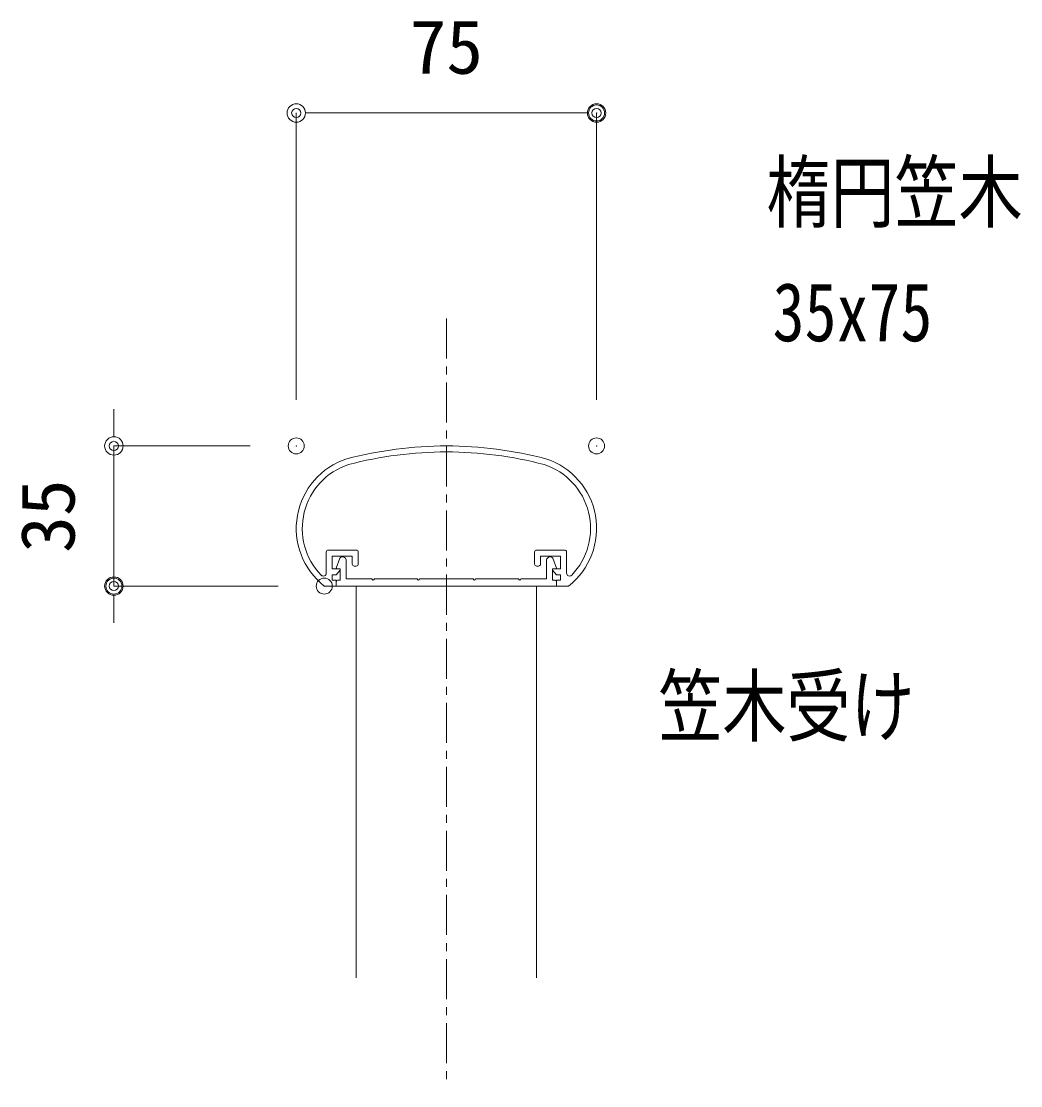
# Model space of a CAD drawing. Units: millimetres, scale not verified. Extents: x -1682 to 1682, y -1188 to 1188.
# Drawn here: x -429.8 to -180.2, y 257.3 to 523.2 of the extents above; entities that cross this region are included whole.
import ezdxf
from ezdxf.enums import TextEntityAlignment as Align

# ---------------------------------------------------------------- set-up
doc = ezdxf.new("R2010")
doc.units = ezdxf.units.MM
doc.header["$LTSCALE"] = 8
doc.header["$PDMODE"] = 32
doc.header["$PDSIZE"] = 4
doc.linetypes.add('USER1', pattern=[2, 1.25, -0.25, 0.25, -0.25])
for name, color, linetype, lineweight in [('0-0_0', 7, 'Continuous', 18), ('0-1_DEFPOINTS', 7, 'Continuous', 18), ('0-E_3中心線', 2, 'USER1', 18), ('0-F_41ｱﾙﾐ', 6, 'Continuous', 18), ('1-0_1手摺寸法', 3, 'Continuous', 18), ('1-3_CYAN', 4, 'Continuous', 18)]:
    doc.layers.add(name, color=color, linetype=linetype, lineweight=lineweight)
doc.styles.add('ＭＳ ゴシック', font='')
doc.styles.get('ＭＳ ゴシック').set_extended_font_data('MS Gothic')

# ---------------------------------------------------------------- blocks, each defined once
blk = doc.blocks.new('HK-007')
at = {"layer": '0-F_41ｱﾙﾐ'}
for p, q in [((-30, 3.25), (-30, 8.5)), ((-29.5, 9), (-22.5, 9)), ((-22, 5.5), (-22, 8.5)), ((22, 5.5), (22, 8.5)), ((29.5, 9), (22.5, 9)), ((30, 3.25), (30, 8.5)), ((-28.5, 4.3), (-28.5, 7.5)), ((-28.5, 4.3), (-28.5, 7.5)), ((-28.5, 7.5), (-23.5, 7.5)), ((-23.5, 5.5), (-23.5, 7.5)), ((23.5, 5.5), (23.5, 7.5)), ((28.5, 7.5), (23.5, 7.5)), ((28.5, 4.3), (28.5, 7.5)), ((28.5, 4.3), (28.5, 7.5)), ((-28.5, 4.3), (-26.7, 4.3)), ((-28.5, 1.5), (-28.5, 2.8)), ((-28.5, 2.8), (-27.5, 2.8)), ((-26.534, 3.989), (-27.5, 2.8)), ((-23, 5), (-22.5, 5)), ((23, 5), (22.5, 5)), ((26.534, 3.989), (27.5, 2.8)), ((28.5, 4.3), (26.7, 4.3)), ((28.5, 2.8), (27.5, 2.8)), ((28.5, 1.5), (28.5, 2.8)), ((-30.5, 0), (-27.5, 0)), ((-28.5, 1.5), (-27.5, 1.5)), ((-27.5, 0), (-27.5, 1.5)), ((-27.5, 1), (-27.5, 0)), ((27.5, 0), (27.5, 1.5)), ((28.5, 1.5), (27.5, 1.5)), ((30.5, 0), (27.5, 0))]:
    blk.add_line(p, q, dxfattribs=at)
for centre, radius, start, end in [((0.249, -65), 100, 90.14257, 104.54589), ((-0.249, -65), 100, 75.45411, 89.85743), ((0.249, -65), 98.5, 90.14257, 104.51882), ((-0.249, -65), 98.5, 75.48118, 89.85743), ((-19.2, 14.394), 18.3, 108.03854, 231.86719), ((-19.2, 14.394), 16.8, 108.19177, 223.97638), ((19.2, 14.394), 16.8, 316.02362, 71.80823), ((19.2, 14.394), 18.3, 308.13281, 71.96146), ((-29.5, 8.5), 0.5, 90, 180), ((-22.5, 8.5), 0.5, 0, 90), ((22.5, 8.5), 0.5, 90, 180), ((29.5, 8.5), 0.5, 0, 90), ((-23, 5.5), 0.5, 180, 270), ((-22.5, 5.5), 0.5, 270, 0), ((22.5, 5.5), 0.5, 180, 270), ((23, 5.5), 0.5, 270, 0), ((-30.75, 3.25), 0.75, 223.97638, 0), ((-26.7, 4.1), 0.2, 326.30993, 90), ((26.7, 4.1), 0.2, 90, 213.69007), ((30.75, 3.25), 0.75, 180, 316.02362)]:
    blk.add_arc(centre, radius, start, end, dxfattribs=at)
at = {"layer": '1-3_CYAN'}
blk.add_line((-27.5, 0), (-27.5, 1), dxfattribs=at)
blk = doc.blocks.new('_ORIGIN2')
at = {"layer": '0-0_0'}
blk.add_line((-0.5, 0), (-1, 0), dxfattribs=at)
for radius in [0.5, 0.25]:
    blk.add_circle((0, 0), radius, dxfattribs=at)
blk = doc.blocks.new('D19')
at = {"layer": '0-1_DEFPOINTS'}
for p in [(-144.345, 924.208), (-219.345, 841.05), (-144.345, 841.05)]:
    blk.add_point(p, dxfattribs=at)
at = {"layer": '1-0_1手摺寸法', "color": 7}
for p, q in [((-219.345, 852.55), (-219.345, 924.208)), ((-214.745, 924.208), (-148.945, 924.208)), ((-144.345, 852.55), (-144.345, 924.208))]:
    blk.add_line(p, q, dxfattribs=at)
at = {"layer": '1-0_1手摺寸法', "xscale": 4.6, "yscale": 4.6, "rotation": 180}
blk.add_blockref('_ORIGIN2', (-219.345, 924.208), dxfattribs=at)
at = {"layer": '1-0_1手摺寸法', "xscale": 4.6, "yscale": 4.6}
blk.add_blockref('_ORIGIN2', (-144.345, 924.208), dxfattribs=at)
at = {"layer": '1-0_1手摺寸法', "color": 7, "style": 'ＭＳ ゴシック'}
blk.add_text('75', height=13.49, dxfattribs=at).set_placement((-191.045, 929.958), align=Align.BOTTOM_LEFT)
blk = doc.blocks.new('D20')
at = {"layer": '0-1_DEFPOINTS'}
for p in [(-219.345, 841.05), (-264.897, 806.05), (-212.345, 806.05)]:
    blk.add_point(p, dxfattribs=at)
at = {"layer": '1-0_1手摺寸法', "color": 7}
for p, q in [((-264.897, 845.65), (-264.897, 850.25)), ((-230.845, 841.05), (-264.897, 841.05)), ((-264.897, 841.05), (-264.897, 806.05)), ((-223.845, 806.05), (-264.897, 806.05)), ((-264.897, 801.45), (-264.897, 796.85))]:
    blk.add_line(p, q, dxfattribs=at)
at = {"layer": '1-0_1手摺寸法', "xscale": 4.6, "yscale": 4.6}
for p, rotation in [((-264.897, 841.05), 270), ((-264.897, 806.05), 90)]:
    blk.add_blockref('_ORIGIN2', p, dxfattribs=dict(at, rotation=rotation))
at = {"layer": '1-0_1手摺寸法', "color": 7, "style": 'ＭＳ ゴシック'}
blk.add_text('35', height=13.49, rotation=90, dxfattribs=at).set_placement((-270.647, 814.35), align=Align.BOTTOM_LEFT)
blk = doc.blocks.new('A$C23197C01')
at = {"layer": '0-F_41ｱﾙﾐ'}
for p, q in [((0, 4.5), (0.885, 6.979)), ((2.5, 6.539), (2.5, 1.8)), ((52.5, 6.539), (52.5, 1.8)), ((55, 4.5), (54.115, 6.979)), ((1, 4.3), (0.2, 4.3)), ((1, 4.3), (1, 1.5)), ((54, 4.3), (54.8, 4.3)), ((54, 4.3), (54, 1.5)), ((0, 1), (0, 0)), ((27.5, 0), (0, 0)), ((1, 1.5), (0.5, 1.5)), ((8.9, 1.8), (2.5, 1.8)), ((8.9, 1.8), (9.031, 1.593)), ((9.5, 1.8), (9.369, 1.593)), ((20.2, 1.8), (9.5, 1.8)), ((20.2, 1.8), (20.331, 1.593)), ((20.8, 1.8), (20.669, 1.593)), ((27.5, 1.8), (20.8, 1.8)), ((27.5, 1.8), (34.2, 1.8)), ((27.5, 0), (55, 0)), ((34.2, 1.8), (34.331, 1.593)), ((34.8, 1.8), (34.669, 1.593)), ((34.8, 1.8), (45.5, 1.8)), ((45.5, 1.8), (45.631, 1.593)), ((46.1, 1.8), (45.969, 1.593)), ((46.1, 1.8), (52.5, 1.8)), ((54, 1.5), (54.5, 1.5)), ((55, 1), (55, 0))]:
    blk.add_line(p, q, dxfattribs=at)
for centre, radius, start, end in [((1.587, 6.372), 0.928, 10.39365, 139.12846), ((53.413, 6.372), 0.928, 40.87154, 169.60635), ((0.2, 4.5), 0.2, 180, 270), ((54.8, 4.5), 0.2, 270, 0), ((0.5, 1), 0.5, 90, 180), ((9.2, 1.7), 0.2, 212.33353, 327.66647), ((20.5, 1.7), 0.2, 212.33353, 327.66647), ((34.5, 1.7), 0.2, 212.33353, 327.66647), ((45.8, 1.7), 0.2, 212.33353, 327.66647), ((54.5, 1), 0.5, 0, 90)]:
    blk.add_arc(centre, radius, start, end, dxfattribs=at)

msp = doc.modelspace()

# ---------------------------------------------------------------- linework, layer by layer
at = {"layer": '0-0_0'}
for p, q in [((-346.084, 382.107), (-346.084, 284.246)), ((-301.084, 382.107), (-301.084, 284.246))]:
    msp.add_line(p, q, dxfattribs=at)
at = {"layer": '0-E_3中心線'}
msp.add_line((-323.584, 448.956), (-323.584, 257.313), dxfattribs=at)

# ---------------------------------------------------------------- block references
at = {"layer": '0-0_0'}
msp.add_blockref('HK-007', (-323.584, 382.108), dxfattribs=at)
at = {"layer": '1-0_1手摺寸法'}
for name, p in [('D19', (-141.739, -423.942)), ('D20', (-141.739, -423.942)), ('A$C23197C01', (-351.084, 382.107))]:
    msp.add_blockref(name, p, dxfattribs=at)

# ---------------------------------------------------------------- texts
at = {"layer": '0-0_0', "style": 'ＭＳ ゴシック', "width": 0.8}
for s, p in [('楕円笠木', (-243.667, 468.784)), ('35x75', (-242.112, 438.852)), ('笠木受け', (-270.655, 340.419))]:
    msp.add_text(s, height=14.66, dxfattribs=at).set_placement(p, align=Align.BOTTOM_LEFT)

doc.saveas('drawing.dxf')
